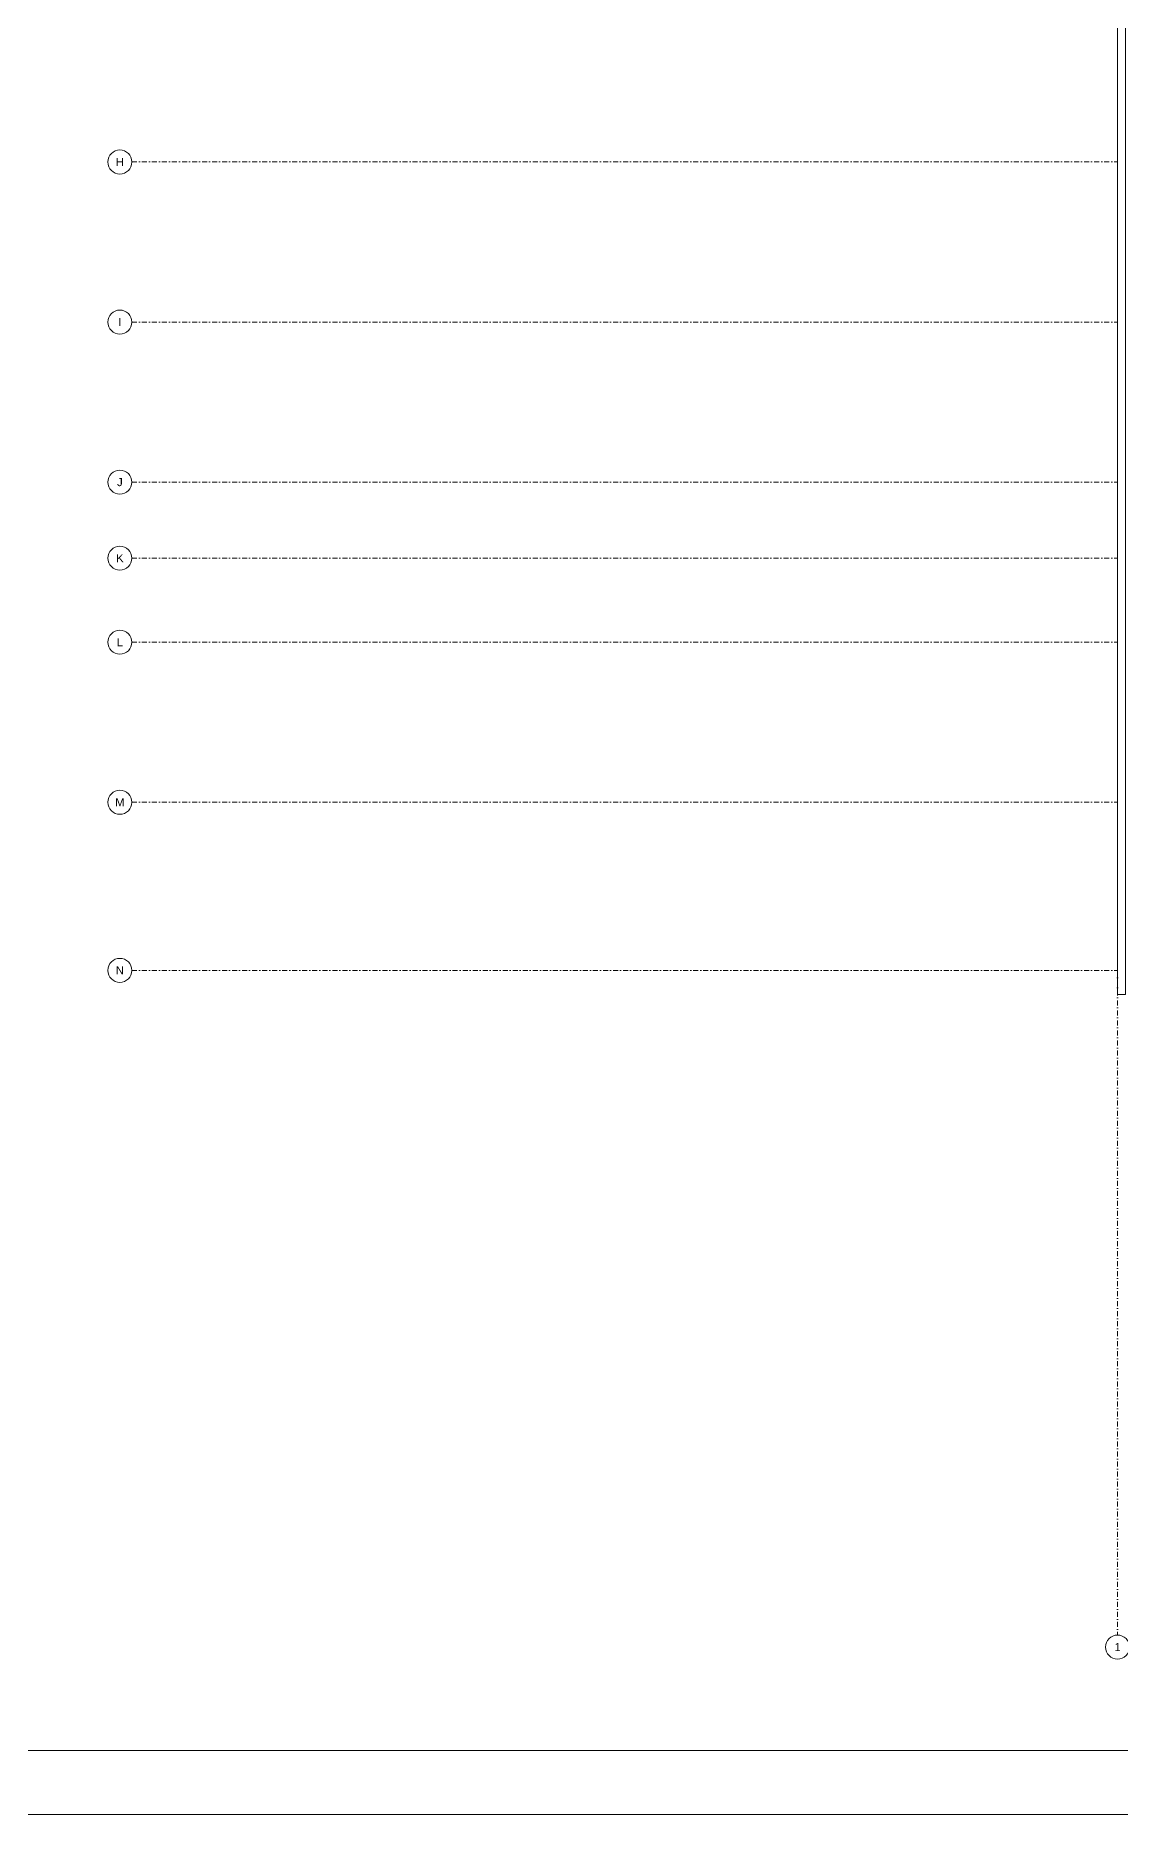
# Model space of a CAD drawing. Header units: metres. Extents: x -17822 to 152406, y -4219 to 19791.
# Drawn here: x -5408 to 14, y -4219 to 4672 of the extents above; entities that cross this region are included whole.
import ezdxf
from ezdxf.enums import TextEntityAlignment as Align

# ---------------------------------------------------------------- set-up
doc = ezdxf.new("R2010")
doc.units = ezdxf.units.M
doc.header["$LTSCALE"] = 100
doc.header["$MEASUREMENT"] = 0
doc.linetypes.add('DASHDOT2', pattern=[0.5, 0.25, -0.125, 0, -0.125])
doc.layers.get('0').update_dxf_attribs({"color": 9, "lineweight": 9})
for name, color, linetype, lineweight in [('01', 9, 'Continuous', 9), ('21', 9, 'Continuous', 9), ('24', 9, 'DASHDOT2', 9), ('40A', 9, 'Continuous', 9)]:
    doc.layers.add(name, color=color, linetype=linetype, lineweight=lineweight)
doc.styles.add('Arial', font='arial.ttf', dxfattribs={"height": 2.5})

# ---------------------------------------------------------------- blocks, each defined once
blk = doc.blocks.new('0_aks')
at = {"linetype": 'Continuous'}
blk.add_circle((0, 0), 3, dxfattribs=at)
at = {"style": 'Arial'}
blk.add_attdef('AKS', text='', height=2, dxfattribs=at).set_placement((0, 0), align=Align.MIDDLE_CENTER)
blk = doc.blocks.new('p-akslar_yeni')
at = {"layer": '24'}
for points in [[(1488.5, -4535), (6415, -4535)], [(1488.5, -5335), (6415, -5335)], [(1488.5, -6135), (6415, -6135)], [(1488.5, -6515), (6415, -6515)], [(1488.5, -6935), (6415, -6935)], [(1488.5, -7735), (6415, -7735)], [(1488.5, -8575), (6415, -8575)], [(6415, -8575), (6415, -11897.2)]]:
    blk.add_lwpolyline(points, dxfattribs=at)
at = {"layer": '21', "xscale": 20, "yscale": 20, "zscale": 20}
for p, values in [((1428.5, -4535), {'AKS': 'H'}), ((1428.5, -5335), {'AKS': 'I'}), ((1428.5, -6135), {'AKS': 'J'}), ((1428.5, -6515), {'AKS': 'K'}), ((1428.5, -6935), {'AKS': 'L'}), ((1428.5, -7735), {'AKS': 'M'}), ((1428.5, -8575), {'AKS': 'N'}), ((6415, -11957.2), {'AKS': '1'})]:
    blk.add_blockref('0_aks', p, dxfattribs=at).add_auto_attribs(values)
blk = doc.blocks.new('2.bod.sitatik')
at = {"layer": '01'}
blk.add_lwpolyline([(40, -8750), (0, -8750), (0, -2950), (40, -2950), (40, -8710), (40, -8710)], close=True, dxfattribs=at)

msp = doc.modelspace()

# ---------------------------------------------------------------- linework, layer by layer
at = {"layer": '40A'}
for points in [[(18159.28, -4218.56), (-9840.72, -4218.56), (-9840.72, 12601.44), (18159.28, 12601.44)], [(-9520.72, 12281.44), (15999.52, 12281.44), (15999.52, -3898.56), (-9520.72, -3898.56)]]:
    msp.add_lwpolyline(points, close=True, dxfattribs=at)

# ---------------------------------------------------------------- block references
msp.add_blockref('2.bod.sitatik', (0, 8630))
at = {"layer": '24'}
msp.add_blockref('p-akslar_yeni', (-6415, 8575), dxfattribs=at)
msp.add_blockref('p-akslar_yeni', (-6415, 8575), dxfattribs=at)

doc.saveas('drawing.dxf')
